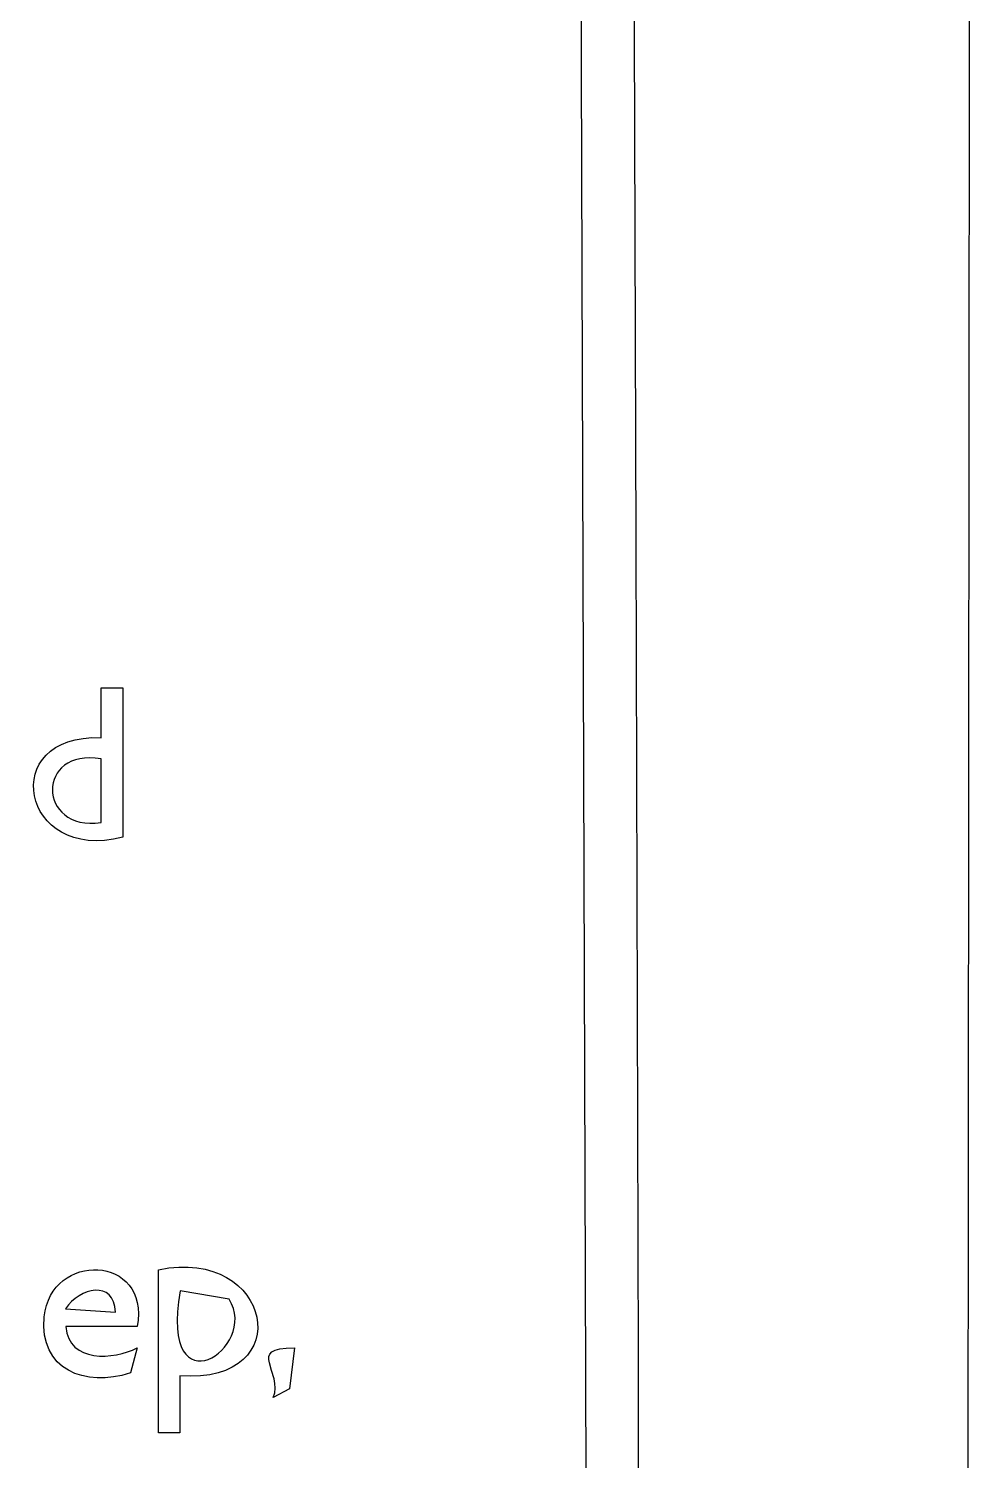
# Model space of a CAD drawing. Header units: millimetres. Extents: x 175 to 239, y 0 to 181.
# Drawn here: x 230.93 to 238.74, y 122.21 to 134.09 of the extents above; entities that cross this region are included whole.
import ezdxf

# ---------------------------------------------------------------- set-up
doc = ezdxf.new("R2010")
doc.units = ezdxf.units.MM
doc.layers.get('0').update_dxf_attribs({"linetype": 'CONTINUOUS'})

msp = doc.modelspace()

# ---------------------------------------------------------------- linework, layer by layer
at = {"color": 5}
for points in [[(235.371497, 177.207364), (235.639608, 96.170718), (235.012387, 96.174191), (234.384876, 96.174687), (233.129151, 96.170718), (231.872766, 96.16675), (231.244428, 96.167246), (230.616049, 96.170718), (230.605466, 96.167191), (227.399705, 96.189157), (224.191299, 96.205335), (220.981239, 96.216552), (217.770518, 96.223635), (211.35106, 96.228706), (204.940863, 96.227163), (198.261782, 96.228761), (191.58204, 96.229368), (188.242541, 96.224855), (184.903621, 96.21476), (181.565527, 96.197308), (178.228509, 96.170718), (178.468398, 170.197664)], [(235.97206, 109.287702), (235.978275, 112.041762), (235.992276, 117.549344), (235.995266, 120.302783), (235.992386, 123.055933), (235.972501, 129.83415), (235.948399, 136.613855)]]:
    msp.add_lwpolyline(points, dxfattribs=at)
at = {"color": 1}
msp.add_lwpolyline([(238.738631, 136.92198), (238.720772, 115.729246), (238.719805, 105.133013)], dxfattribs=at)
at = {"color": 5}
for points in [[(231.709661, 128.619243), (231.709661, 127.380992), (231.63188, 127.363906), (231.557998, 127.354025), (231.488092, 127.350904), (231.422236, 127.3541), (231.360507, 127.363169), (231.30298, 127.377667), (231.24973, 127.39715), (231.200834, 127.421176), (231.156366, 127.449299), (231.116402, 127.481077), (231.081018, 127.516064), (231.05029, 127.553819), (231.024292, 127.593896), (231.003101, 127.635853), (230.986793, 127.679245), (230.975441, 127.723628), (230.969124, 127.768559), (230.967915, 127.813594), (230.97189, 127.858289), (230.981126, 127.902201), (230.995697, 127.944886), (231.015679, 127.985899), (231.041148, 128.024797), (231.07218, 128.061137), (231.108849, 128.094475), (231.151232, 128.124366), (231.199404, 128.150367), (231.25344, 128.172035), (231.313417, 128.188925), (231.379409, 128.200594), (231.451493, 128.206598), (231.529744, 128.206493), (231.529744, 128.619243), (231.709661, 128.619243)], [(231.529744, 128.030104), (231.480423, 128.036756), (231.434323, 128.039044), (231.39144, 128.037255), (231.35177, 128.031675), (231.315309, 128.022591), (231.282054, 128.010291), (231.251999, 127.995061), (231.225142, 127.977187), (231.201479, 127.956957), (231.181005, 127.934657), (231.163718, 127.910575), (231.149612, 127.884996), (231.138684, 127.858208), (231.130931, 127.830498), (231.126348, 127.802152), (231.124931, 127.773458), (231.126677, 127.744701), (231.131582, 127.716169), (231.139642, 127.688149), (231.150852, 127.660927), (231.16521, 127.63479), (231.182711, 127.610026), (231.203351, 127.58692), (231.227127, 127.56576), (231.254034, 127.546832), (231.284069, 127.530423), (231.317228, 127.516821), (231.353507, 127.506311), (231.392901, 127.499181), (231.435409, 127.495717), (231.481024, 127.496207), (231.529744, 127.500937), (231.529744, 128.030104)], [(231.829605, 123.316989), (231.236938, 123.316989), (231.245493, 123.263926), (231.261392, 123.218253), (231.283873, 123.179587), (231.312179, 123.147545), (231.345549, 123.121747), (231.383224, 123.101808), (231.424444, 123.087347), (231.468449, 123.077982), (231.51448, 123.073329), (231.561777, 123.073007), (231.60958, 123.076633), (231.65713, 123.083825), (231.703667, 123.0942), (231.748432, 123.107376), (231.790665, 123.12297), (231.829605, 123.1406), (231.773161, 122.932461), (231.702448, 122.912537), (231.632277, 122.899078), (231.563274, 122.892099), (231.496065, 122.891616), (231.431274, 122.897644), (231.369526, 122.910199), (231.311448, 122.929296), (231.257664, 122.954951), (231.2088, 122.987179), (231.16548, 123.025995), (231.128331, 123.071416), (231.097977, 123.123457), (231.075044, 123.182133), (231.060156, 123.24746), (231.053941, 123.319453), (231.057021, 123.398128), (231.064194, 123.447416), (231.075581, 123.493413), (231.090871, 123.536112), (231.109752, 123.575509), (231.131912, 123.611599), (231.157039, 123.644377), (231.18482, 123.673837), (231.214945, 123.699974), (231.2471, 123.722783), (231.280974, 123.742259), (231.316255, 123.758397), (231.352632, 123.771191), (231.38979, 123.780636), (231.42742, 123.786728), (231.465209, 123.789461), (231.502845, 123.78883), (231.540015, 123.784829), (231.576409, 123.777454), (231.611713, 123.766699), (231.645616, 123.75256), (231.677807, 123.73503), (231.707972, 123.714106), (231.7358, 123.689781), (231.760979, 123.66205), (231.783197, 123.630909), (231.802142, 123.596352), (231.817502, 123.558374), (231.828965, 123.51697), (231.836218, 123.472135), (231.838951, 123.423863), (231.836851, 123.372149), (231.829605, 123.316989)], [(232.005994, 123.789712), (232.092206, 123.804363), (232.174167, 123.811588), (232.251782, 123.811858), (232.324955, 123.805642), (232.393592, 123.793411), (232.457595, 123.775635), (232.51687, 123.752785), (232.571321, 123.72533), (232.620853, 123.693741), (232.665369, 123.658488), (232.704774, 123.620041), (232.738973, 123.578872), (232.76787, 123.535449), (232.79137, 123.490243), (232.809376, 123.443725), (232.821794, 123.396364), (232.828527, 123.348631), (232.82948, 123.300997), (232.824557, 123.253931), (232.813663, 123.207904), (232.796703, 123.163385), (232.773579, 123.120846), (232.744198, 123.080756), (232.708464, 123.043586), (232.66628, 123.009806), (232.617551, 122.979886), (232.562182, 122.954297), (232.500077, 122.933508), (232.43114, 122.917991), (232.355276, 122.908214), (232.272389, 122.90465), (232.182383, 122.907767), (232.182383, 122.435044), (232.005994, 122.435044), (232.005994, 123.789712)], [(231.649689, 123.436934), (231.643967, 123.483953), (231.632525, 123.523371), (231.616008, 123.555523), (231.595063, 123.580746), (231.570335, 123.599374), (231.54247, 123.611745), (231.512115, 123.618193), (231.479914, 123.619055), (231.446515, 123.614667), (231.412562, 123.605364), (231.378703, 123.591483), (231.345583, 123.57336), (231.313847, 123.551329), (231.284143, 123.525728), (231.257115, 123.496891), (231.23341, 123.465156), (231.649689, 123.436934)], [(232.591606, 123.546295), (232.185911, 123.613323), (232.172287, 123.522579), (232.164229, 123.440642), (232.16135, 123.367204), (232.163263, 123.301955), (232.169582, 123.244586), (232.179919, 123.19479), (232.193888, 123.152256), (232.211102, 123.116677), (232.231173, 123.087744), (232.253715, 123.065147), (232.278341, 123.048579), (232.304664, 123.037729), (232.332297, 123.032291), (232.360852, 123.031954), (232.389944, 123.03641), (232.419186, 123.04535), (232.448189, 123.058466), (232.476568, 123.075448), (232.503935, 123.095988), (232.529904, 123.119778), (232.554088, 123.146508), (232.576099, 123.175869), (232.59555, 123.207554), (232.612056, 123.241252), (232.625228, 123.276656), (232.634681, 123.313456), (232.640026, 123.351344), (232.640878, 123.390011), (232.636848, 123.429149), (232.627551, 123.468448), (232.612599, 123.507599), (232.591606, 123.546295)], [(233.134884, 123.1406), (233.092551, 122.801933), (232.958495, 122.72785), (232.970514, 122.767987), (232.974611, 122.807514), (232.972455, 122.846153), (232.965716, 122.883623), (232.945163, 122.953945), (232.926304, 123.016246), (232.921683, 123.043691), (232.922494, 123.068294), (232.930405, 123.089776), (232.947085, 123.107858), (232.974204, 123.12226), (233.013431, 123.132704), (233.066434, 123.13891), (233.134884, 123.1406)]]:
    msp.add_lwpolyline(points, close=True, dxfattribs=at)

doc.saveas('drawing.dxf')
